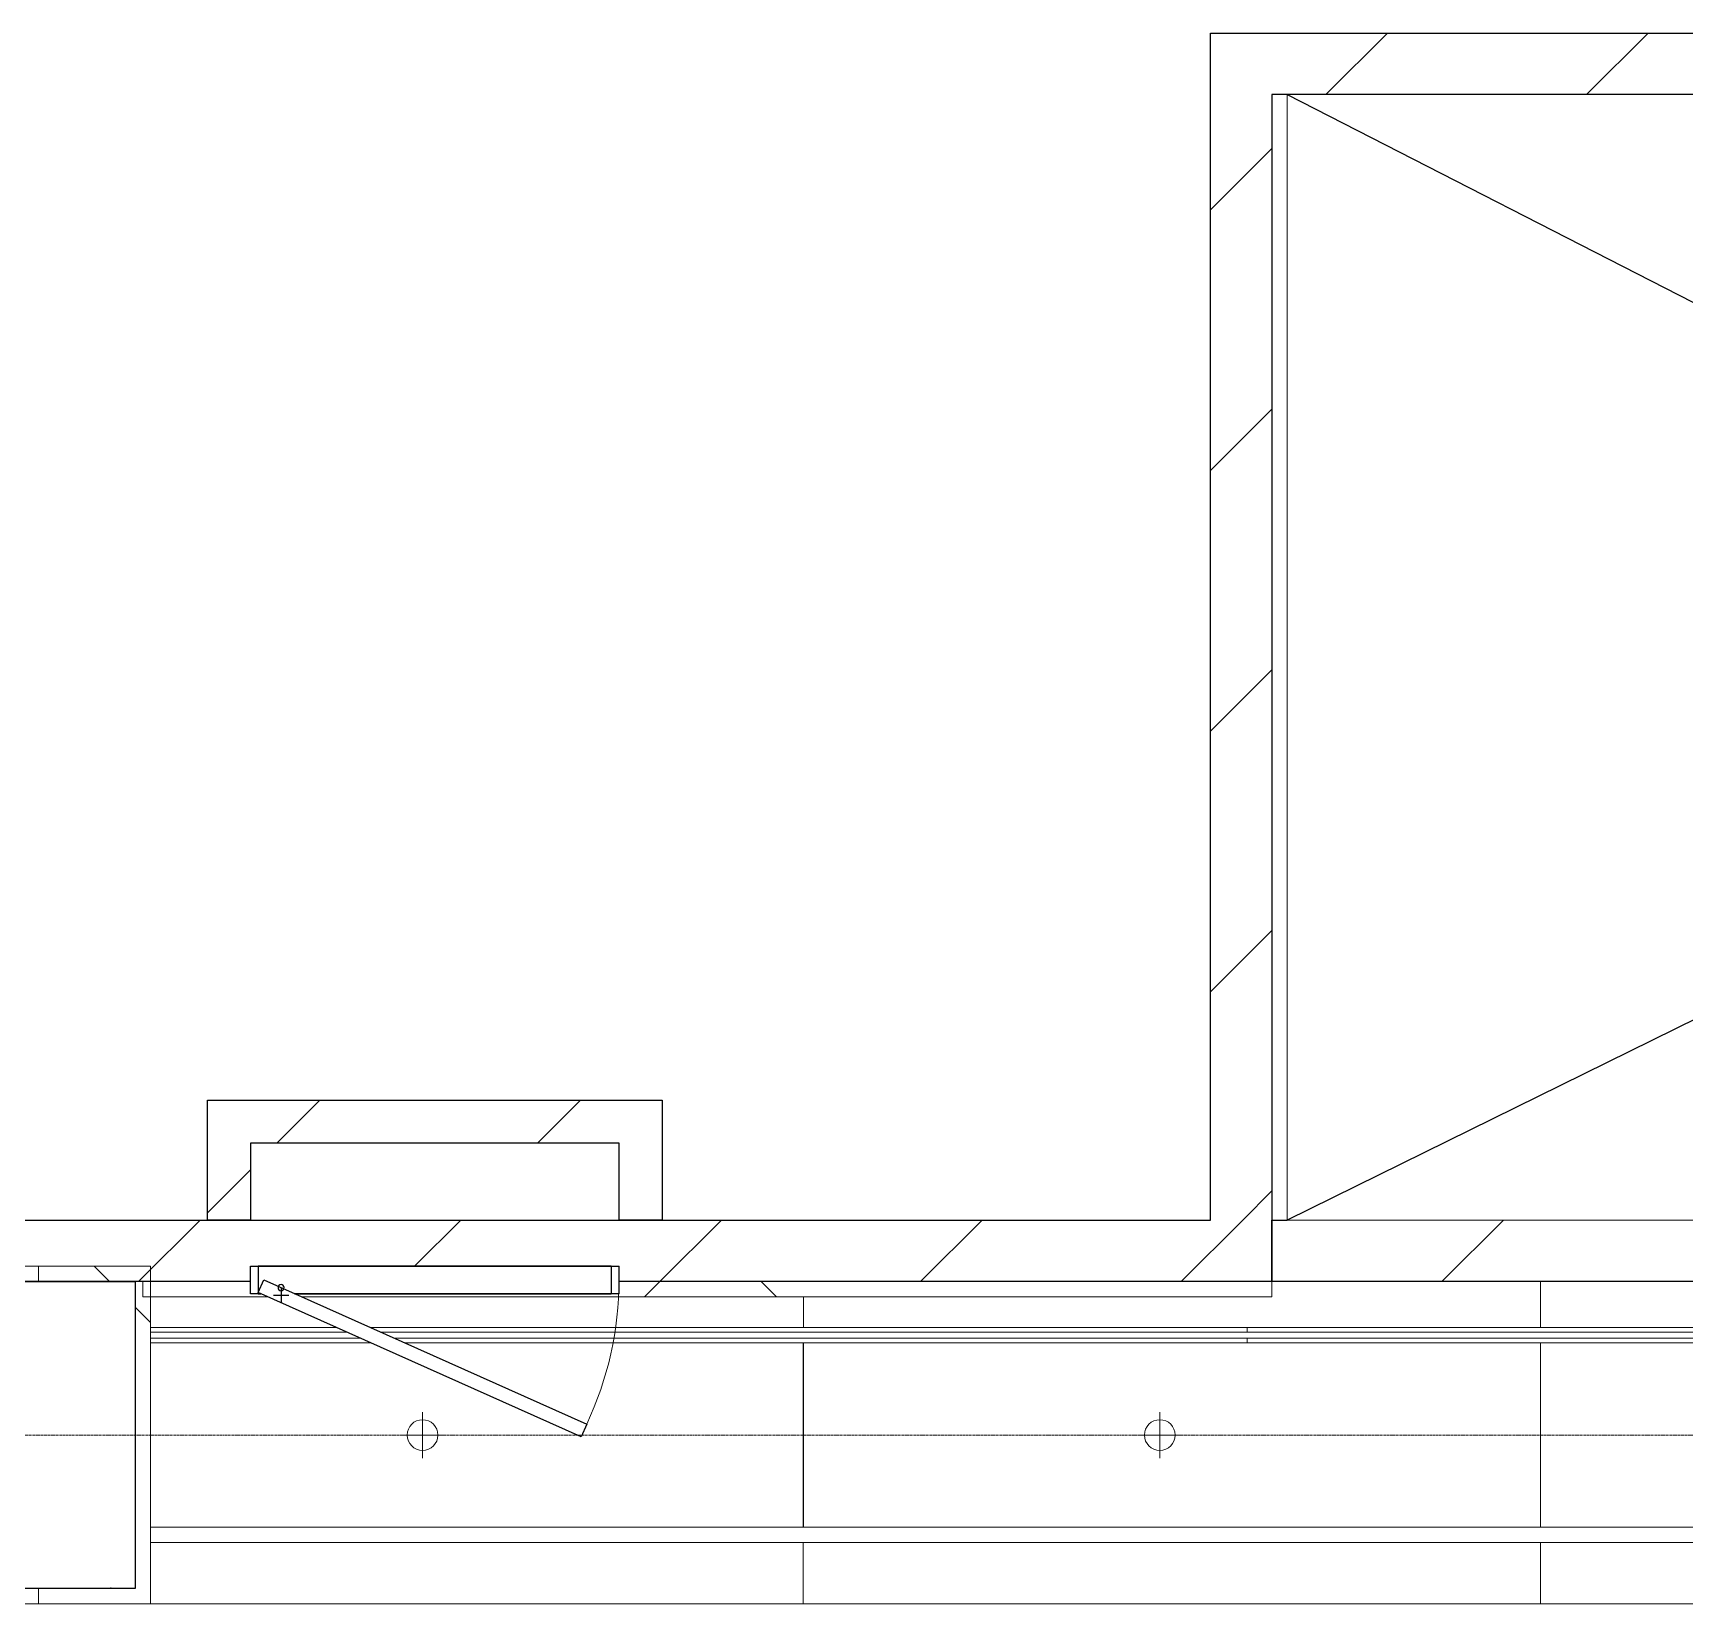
# Model space of a CAD drawing. Header units: millimetres. Extents: x -962357 to -591296, y -195428 to 59420.
# Drawn here: x -846488 to -841110, y 3030 to 8145 of the extents above; entities that cross this region are included whole.
import ezdxf

# ---------------------------------------------------------------- set-up
doc = ezdxf.new("R2010")
doc.units = ezdxf.units.MM
doc.linetypes.add('DPA_Grid _ Level 100', pattern=[10, 5.5, -1.6, 1.3, -1.6])
for name, color, linetype, lineweight in [('_ _ A-DETL-OPENING', 1, 'Continuous', 25), ('A-COLS', 5, 'Continuous', 25), ('A-COLS-E', 1, 'Continuous', 9), ('A-DETL', 1, 'Continuous', 25), ('A-DETL-GENF', 2, 'Continuous', 9), ('A-DOOR', 3, 'Continuous', 25), ('A-DOOR-E', 2, 'Continuous', 25), ('A-DOOR-OPNG', 2, 'Continuous', 9), ('A-FLOR-E', 2, 'Continuous', 9), ('A-GLAZ-CURT', 2, 'Continuous', 9), ('A-WALL', 5, 'Continuous', 9), ('A-WALL-FNSH', 2, 'Continuous', 9), ('A-WALL-PATT', 1, 'Continuous', 9), ('E-LITE-EQPM', 2, 'Continuous', 9), ('I-WALL-E', 2, 'Continuous', 9), ('S-GRID', 251, 'Continuous', 9), ('WALL-E', 2, 'Continuous', 9)]:
    doc.layers.add(name, color=color, linetype=linetype, lineweight=lineweight)
pattern_1 = [(45, (2.4, 1), (-424.26407, 424.26407), [])]
pattern_2 = [(45, (2.4, 1), (-1060.6602, 1060.6602), []), (135, (2.4, 1), (-1060.6602, -1060.6602), [])]

# ---------------------------------------------------------------- blocks, each defined once
blk = doc.blocks.new('System Panel - DPA-AR_Metal Ceiling Rectangular Panel-V30-4180-01 LOWER PLATFORM LEVEL - REFLECTED CEILING PLAN')
at = {"layer": 'A-GLAZ-CURT'}
for p, q in [((-846107.3, 4029), (-846107.3, 3929)), ((-846107.3, 3929), (-846107.3, 4029)), ((-843982.3, 3929), (-843982.3, 4029)), ((-843982.3, 4029), (-843982.3, 3929)), ((-846107.3, 3929), (-845502.5, 3929)), ((-845502.5, 3929), (-846107.3, 3929)), ((-845392.2, 3929), (-843982.3, 3929)), ((-843982.3, 3929), (-845392.2, 3929))]:
    blk.add_line(p, q, dxfattribs=at)
blk = doc.blocks.new('System Panel - DPA-AR_Metal Ceiling Rectangular Panel-V31-4180-01 LOWER PLATFORM LEVEL - REFLECTED CEILING PLAN')
at = {"layer": 'A-GLAZ-CURT'}
for p, q in [((-841582.3, 3929), (-841582.3, 4079)), ((-841582.3, 4079), (-841582.3, 3929)), ((-843982.3, 4029), (-843982.3, 3929)), ((-843982.3, 3929), (-843982.3, 4029)), ((-843982.3, 3929), (-841582.3, 3929)), ((-841582.3, 3929), (-843982.3, 3929))]:
    blk.add_line(p, q, dxfattribs=at)
blk = doc.blocks.new('System Panel - DPA-AR_Metal Ceiling Rectangular Panel-V32-4180-01 LOWER PLATFORM LEVEL - REFLECTED CEILING PLAN')
at = {"layer": 'A-GLAZ-CURT'}
for p, q in [((-839182.3, 4129), (-839448.9, 4129)), ((-839448.9, 4129), (-839182.3, 4129)), ((-839182.3, 3929), (-839182.3, 4129)), ((-839182.3, 4129), (-839182.3, 3929)), ((-841582.3, 4079), (-841582.3, 3929)), ((-841582.3, 3929), (-841582.3, 4079)), ((-841582.3, 3929), (-839182.3, 3929)), ((-839182.3, 3929), (-841582.3, 3929))]:
    blk.add_line(p, q, dxfattribs=at)
blk = doc.blocks.new('System Panel - DPA-AR_Metal Ceiling Rectangular Panel-V23-4180-01 LOWER PLATFORM LEVEL - REFLECTED CEILING PLAN')
at = {"layer": 'A-GLAZ-CURT'}
for p, q in [((-814257.4, 4129), (-816382.4, 4129)), ((-816382.4, 4129), (-816382.4, 3929)), ((-816382.4, 3929), (-816382.4, 4129)), ((-816382.4, 4129), (-814257.4, 4129)), ((-814257.4, 3929), (-814257.4, 4129)), ((-814257.4, 4129), (-814257.4, 3929)), ((-816382.4, 3929), (-814257.4, 3929)), ((-814257.4, 3929), (-816382.4, 3929))]:
    blk.add_line(p, q, dxfattribs=at)
blk = doc.blocks.new('System Panel - DPA-AR_Metal Ceiling Rectangular Panel-13139259-4180-01 LOWER PLATFORM LEVEL - REFLECTED CEILING PLAN')
at = {"layer": 'A-GLAZ-CURT'}
for p, q in [((-741107.4, 4129), (-743507.4, 4129)), ((-743507.4, 4129), (-743507.4, 3929)), ((-743507.4, 3929), (-743507.4, 4129)), ((-743507.4, 4129), (-741107.4, 4129)), ((-741107.4, 3929), (-741107.4, 4129)), ((-741107.4, 4129), (-741107.4, 3929)), ((-743507.4, 3929), (-741107.4, 3929)), ((-741107.4, 3929), (-743507.4, 3929))]:
    blk.add_line(p, q, dxfattribs=at)
blk = doc.blocks.new('System Panel - DPA-AR_Metal Ceiling Rectangular Panel-V35-4180-01 LOWER PLATFORM LEVEL - REFLECTED CEILING PLAN')
at = {"layer": 'A-GLAZ-CURT'}
for p, q in [((-845390.6, 3879), (-846107.3, 3879)), ((-846107.3, 3879), (-846107.3, 3279)), ((-846107.3, 3279), (-846107.3, 3879)), ((-846107.3, 3879), (-845390.6, 3879)), ((-843982.3, 3879), (-845280.3, 3879)), ((-845280.3, 3879), (-843982.3, 3879)), ((-843982.3, 3279), (-843982.3, 3879)), ((-843982.3, 3879), (-843982.3, 3279)), ((-846107.3, 3279), (-843982.3, 3279)), ((-843982.3, 3279), (-846107.3, 3279))]:
    blk.add_line(p, q, dxfattribs=at)
blk = doc.blocks.new('System Panel - DPA-AR_Metal Ceiling Rectangular Panel-13139299-4180-01 LOWER PLATFORM LEVEL - REFLECTED CEILING PLAN')
at = {"layer": 'A-GLAZ-CURT'}
for p, q in [((-818782.4, 3879), (-821182.4, 3879)), ((-821182.4, 3879), (-821182.4, 3279)), ((-821182.4, 3279), (-821182.4, 3879)), ((-821182.4, 3879), (-818782.4, 3879)), ((-818782.4, 3279), (-818782.4, 3879)), ((-818782.4, 3879), (-818782.4, 3279)), ((-821182.4, 3279), (-818782.4, 3279)), ((-818782.4, 3279), (-821182.4, 3279))]:
    blk.add_line(p, q, dxfattribs=at)
blk = doc.blocks.new('*U403')
at = {"layer": 'A-GLAZ-CURT'}
for name, p in [('System Panel - DPA-AR_Metal Ceiling Rectangular Panel-V32-4180-01 LOWER PLATFORM LEVEL - REFLECTED CEILING PLAN', (744682.4, -3579)), ('System Panel - DPA-AR_Metal Ceiling Rectangular Panel-V31-4180-01 LOWER PLATFORM LEVEL - REFLECTED CEILING PLAN', (744682.4, -3579)), ('System Panel - DPA-AR_Metal Ceiling Rectangular Panel-V30-4180-01 LOWER PLATFORM LEVEL - REFLECTED CEILING PLAN', (744682.4, -3579)), ('System Panel - DPA-AR_Metal Ceiling Rectangular Panel-V35-4180-01 LOWER PLATFORM LEVEL - REFLECTED CEILING PLAN', (744682.4, -3579)), ('System Panel - DPA-AR_Metal Ceiling Rectangular Panel-13139299-4180-01 LOWER PLATFORM LEVEL - REFLECTED CEILING PLAN', (721882.4, -3579)), ('System Panel - DPA-AR_Metal Ceiling Rectangular Panel-13139299-4180-01 LOWER PLATFORM LEVEL - REFLECTED CEILING PLAN', (724282.4, -3579)), ('System Panel - DPA-AR_Metal Ceiling Rectangular Panel-V23-4180-01 LOWER PLATFORM LEVEL - REFLECTED CEILING PLAN', (714957.4, -4479)), ('System Panel - DPA-AR_Metal Ceiling Rectangular Panel-13139259-4180-01 LOWER PLATFORM LEVEL - REFLECTED CEILING PLAN', (644207.4, -4479)), ('System Panel - DPA-AR_Metal Ceiling Rectangular Panel-13139259-4180-01 LOWER PLATFORM LEVEL - REFLECTED CEILING PLAN', (646607.4, -4479))]:
    blk.add_blockref(name, p, dxfattribs=at)
blk = doc.blocks.new('DPA_AC-SG-PI - A2_1200x2000 mm-12150596-4180-01 LOWER PLATFORM LEVEL - REFLECTED CEILING PLAN')
at = {"layer": 'A-DOOR', "lineweight": 9}
for p, q in [((-575, 75), (-600, 75)), ((-600, 75), (-600, -15)), ((-575, -15), (-575, 75)), ((575, 75), (575, -15)), ((600, 75), (575, 75)), ((600, -15), (600, 75)), ((-600, -15), (-575, -15)), ((575, -15), (600, -15))]:
    blk.add_line(p, q, dxfattribs=at)
at = {"layer": 'A-DOOR'}
for p, q in [((-500, 5), (-500, -45)), ((-525, -20), (-475, -20))]:
    blk.add_line(p, q, dxfattribs=at)
for start, end in [(0, 180), (180, 0)]:
    blk.add_arc((-500, 5), 10, start, end, dxfattribs=at)
at = {"layer": 'A-DOOR-E'}
for p, q in [((-600, 75), (600, 75)), ((-600, -15), (-600, 75)), ((-575, 75), (-575, -15)), ((575, 75), (-575, 75)), ((575, 75), (575, -15)), ((600, -15), (600, 75)), ((-575, -11.1), (-556.6, 30)), ((-556.6, 30), (494.9, -439.9)), ((-566.3, -15), (-600, -15)), ((476.5, -480.9), (-575, -11.1)), ((-575, -15), (-566.3, -15)), ((-456, -15), (575, -15)), ((600, -15), (-456, -15)), ((494.9, -439.9), (476.5, -480.9))]:
    blk.add_line(p, q, dxfattribs=at)
at = {"layer": 'A-DOOR-OPNG'}
blk.add_arc((-500, 30.2), 1100, 334.7442, 0, dxfattribs=at)
blk = doc.blocks.new('LGF_DL_SAA_LowPower_DL1a - LGF_DL_SAA_LowPower_DL1a-8832329-4180-01 LOWER PLATFORM LEVEL - REFLECTED CEILING PLAN')
at = {"layer": 'A-DETL-GENF'}
for p, q in [((0, 75), (0, -75)), ((72.5, 0), (-72.5, 0))]:
    blk.add_line(p, q, dxfattribs=at)
blk.add_circle((0, 0), 50, dxfattribs=at)
blk = doc.blocks.new('C-1-PP19-AR-4180-01-B_20250908-040939_EXDOWNLIGHT')
at = {"layer": 'A-DOOR-E'}
blk.add_blockref('DPA_AC-SG-PI - A2_1200x2000 mm-12150596-4180-01 LOWER PLATFORM LEVEL - REFLECTED CEILING PLAN', (-100500, 475), dxfattribs=at)
at = {"layer": 'E-LITE-EQPM', "extrusion": (0, 0, -1), "rotation": 180}
for p in [(100539.5, 0), (98139.5, 0)]:
    blk.add_blockref('LGF_DL_SAA_LowPower_DL1a - LGF_DL_SAA_LowPower_DL1a-8832329-4180-01 LOWER PLATFORM LEVEL - REFLECTED CEILING PLAN', p, dxfattribs=at)

msp = doc.modelspace()

# ---------------------------------------------------------------- hatches: boundary and pattern name
at = {"layer": 'A-COLS-E'}
h = msp.add_hatch(dxfattribs=at)
h.set_pattern_fill('FP_1', color=256, style=0, pattern_type=2)
h.set_pattern_definition([(50, (2.4, 1), (3643.682, -318.781), [381, -4191]), (355, (2.4, 1), (-704.856, 3821.136), [304.8, -3352.8]), (100.451, (306, -25.6), (2938.852, 3502.332), [323.8, -3561.801]), (46.184, (2.4, 1017), (5421.581, -840.856), [571.5, -6286.5]), (96.636, (454, 947), (4748.05, 4948.55), [485.7, -5342.702]), (351.184, (2.4, 1017), (4748.1, 4948.506), [457.2, -5029.2]), (21, (510.4, 763), (3032.288, -2045.304), [381, -4191]), (326, (510.4, 763), (1236.042, 3683.762), [304.8, -3352.8]), (71.451, (763, 592.5), (4268.343, 1638.425), [323.8, -3561.801]), (37.5, (2.4, 1), (61.772, 1691.1008), [167.64, -3144.52, 167.64, -3235.96, -3365.5]), (37.5, (2.4, 1), (61.772, 1691.1008), [-6715.76, 167.64, -3197.86]), (7.5, (2.4, 1), (1336.3933, 2003.6115), [167.64, -1772.92, 167.64, -3068.32, -1282.7]), (7.5, (2.4, 1), (1336.3933, 2003.6115), [-5176.52, 167.64, -1115.06]), (327.5, (-1130.5, 1), (2711.8178, -114.5786), [167.64, -1102.36, 167.64, -3794.76, -5257.8]), (327.5, (-1130.5, 1), (2711.8178, -114.5786), [-5232.4, 167.64, -5090.16]), (317.5, (-1638.5, 1), (2962.5856, 508.5334), [167.64, -1483.36, 167.64, -2463.8, -3733.8]), (317.5, (-1638.5, 1), (2962.5856, 508.5334), [-4282.44, 167.64, -3566.16])])
h.paths.add_polyline_path([(-846155, 3080), (-846155, 4080), (-848405, 4080), (-848405, 3080), (-847705.3, 3080)])
at = {"layer": 'A-WALL-PATT'}
h = msp.add_hatch(dxfattribs=at)
h.set_pattern_fill('FP_2', color=256, style=0, pattern_type=2)
h.set_pattern_definition(pattern_1)
h.paths.add_polyline_path([(-814005, 7945), (-814005, 8145), (-842655, 8145), (-842655, 7945), (-814105, 7945)])
h = msp.add_hatch(dxfattribs=at)
h.set_pattern_fill('FP_2', color=256, style=0, pattern_type=2)
h.set_pattern_definition(pattern_1)
h.paths.add_polyline_path([(-842455, 4280), (-842455, 7945), (-842655, 7945), (-842655, 4280)])
h = msp.add_hatch(dxfattribs=at)
h.set_pattern_fill('FP_2', color=256, style=0, pattern_type=2)
h.set_pattern_definition(pattern_1)
h.paths.add_polyline_path([(-845920, 4280), (-845780, 4280), (-845780, 4670), (-845920, 4670)])
h = msp.add_hatch(dxfattribs=at)
h.set_pattern_fill('FP_2', color=256, style=0, pattern_type=2)
h.set_pattern_definition(pattern_1)
h.paths.add_polyline_path([(-845780, 4530), (-844580, 4530), (-844580, 4670), (-845780, 4670)])
h = msp.add_hatch(dxfattribs=at)
h.set_pattern_fill('FP_2', color=256, style=0, pattern_type=2)
h.set_pattern_definition(pattern_1)
h.paths.add_polyline_path([(-842455, 4080), (-842455, 4280), (-852380, 4280), (-852380, 4080), (-845780, 4080), (-845780, 4130), (-844580, 4130), (-844580, 4080), (-843347, 4080)])
h = msp.add_hatch(dxfattribs=at)
h.set_pattern_fill('FP_2', color=256, style=0, pattern_type=2)
h.set_pattern_definition(pattern_1)
h.paths.add_polyline_path([(-839446.6, 4080), (-839446.6, 4080), (-839446.6, 4279.8), (-842455, 4280), (-842455, 4080), (-841894.2, 4080)])
h = msp.add_hatch(dxfattribs=at)
h.set_pattern_fill('FP_3', color=256, style=0, pattern_type=2)
h.set_pattern_definition(pattern_2)
h.paths.add_polyline_path([(-846470, 4080), (-846155, 4080), (-846155, 4130), (-846470, 4130)])
h.paths.add_polyline_path([(-848405.1, 4080), (-848090, 4080), (-848090, 4130), (-848405.1, 4130)])
h = msp.add_hatch(dxfattribs=at)
h.set_pattern_fill('FP_3', color=256, style=0, pattern_type=2)
h.set_pattern_definition(pattern_2)
h.paths.add_polyline_path([(-846155, 3080), (-846105, 3080), (-846105, 4130), (-846155, 4130), (-846155, 4067.1)])
h = msp.add_hatch(dxfattribs=at)
h.set_pattern_fill('FP_3', color=256, style=0, pattern_type=2)
h.set_pattern_definition(pattern_2)
h.paths.add_polyline_path([(-845755, 4030), (-845728.7, 4032.1), (-845755, 4040), (-845780, 4040), (-845780, 4080), (-846129.9, 4080), (-846129.9, 4030), (-845780, 4030)])
h.paths.add_polyline_path([(-845613.7, 4030), (-842455, 4030), (-842455, 4080), (-844580, 4080), (-844580, 4040), (-845627.8, 4036.3)])

# ---------------------------------------------------------------- linework, layer by layer
at = {"layer": '_ _ A-DETL-OPENING'}
for p, q in [((-842405, 7945), (-834958.3, 4130)), ((-834968.9, 7945), (-842405, 4279.8))]:
    msp.add_line(p, q, dxfattribs=at)
at = {"layer": 'A-COLS'}
for p, q in [((-848405, 4080), (-846155, 4080)), ((-846155, 4080), (-846155, 3080)), ((-846155, 3080), (-848405, 3080))]:
    msp.add_line(p, q, dxfattribs=at)
at = {"layer": 'A-DETL', "lineweight": 9}
for p, q in [((-834958.3, 7945), (-842405.1, 7945)), ((-842405.1, 7945), (-842405.1, 4279.8)), ((-842405.1, 4279.8), (-839446.6, 4279.8))]:
    msp.add_line(p, q, dxfattribs=at)
at = {"layer": 'A-FLOR-E'}
for p, q in [((-842454.9, 7945), (-834843.7, 7945)), ((-845920, 4280), (-845920, 4670)), ((-845920, 4670), (-844440, 4670)), ((-844440, 4670), (-845920, 4670)), ((-845920, 4670), (-845920, 4280)), ((-844440, 4670), (-844440, 4280)), ((-844440, 4280), (-844440, 4670)), ((-844440, 4280), (-845920, 4280)), ((-845920, 4280), (-844440, 4280))]:
    msp.add_line(p, q, dxfattribs=at)
at = {"layer": 'A-WALL', "color": 7, "lineweight": 25}
for p, q in [((-842655, 7945), (-842655, 8145)), ((-842655, 8145), (-826880, 8145)), ((-842655, 4280), (-842655, 7945)), ((-835810.3, 7945), (-842455, 7945)), ((-842455, 7945), (-842455, 4280)), ((-845920, 4280), (-845920, 4670)), ((-845920, 4670), (-845780, 4670)), ((-845780, 4670), (-844580, 4670)), ((-844580, 4670), (-844440, 4670)), ((-844440, 4670), (-844440, 4280)), ((-845780, 4530), (-845780, 4280)), ((-844580, 4530), (-845780, 4530)), ((-844580, 4280), (-844580, 4530)), ((-852380, 4280), (-845780, 4280)), ((-845780, 4280), (-845920, 4280)), ((-845780, 4280), (-844580, 4280)), ((-844580, 4280), (-842655, 4280)), ((-844440, 4280), (-844580, 4280)), ((-842455, 4280), (-842455, 4080)), ((-842455, 4280), (-842405.1, 4280)), ((-842455, 4080), (-842455, 4280)), ((-845780, 4080), (-852180, 4080)), ((-842455, 4080), (-844580, 4080)), ((-839446.6, 4080), (-842455, 4080))]:
    msp.add_line(p, q, dxfattribs=at)
at = {"layer": 'A-WALL'}
for p, q in [((-846470, 3030), (-846470, 3080)), ((-846470, 3080), (-846470, 3030))]:
    msp.add_line(p, q, dxfattribs=at)
at = {"layer": 'A-WALL-FNSH', "color": 250}
for p, q in [((-848090, 4130), (-846470, 4130)), ((-846470, 4130), (-846155, 4130)), ((-846470, 4080), (-846470, 4130)), ((-846470, 4130), (-846470, 4080)), ((-846155, 4130), (-846105, 4130)), ((-846105, 4130), (-846105, 3080)), ((-846470, 4080), (-848090, 4080)), ((-846155, 4080), (-846470, 4080)), ((-846155, 3080), (-846155, 4080)), ((-846129.9, 4030), (-846129.9, 4080)), ((-846129.9, 4080), (-845780, 4080)), ((-844580, 4080), (-842455, 4080)), ((-842455, 4080), (-842455, 4030)), ((-845780, 4030), (-846129.9, 4030)), ((-845724, 4030), (-845780, 4030)), ((-844580, 4030), (-845613.7, 4030)), ((-842455, 4030), (-844580, 4030)), ((-848090, 3080), (-846470, 3080)), ((-846470, 3080), (-846155, 3080)), ((-846105, 3080), (-846105, 3030)), ((-846105, 3030), (-846470, 3030))]:
    msp.add_line(p, q, dxfattribs=at)
at = {"layer": 'I-WALL-E'}
for p, q in [((-842455, 4130), (-842455, 7945)), ((-842455, 7945), (-842455, 4130)), ((-842455, 7945), (-842405, 7945)), ((-842405, 7945), (-842455, 7945)), ((-842454.9, 7945), (-842405, 7945)), ((-842405, 7945), (-842454.9, 7945)), ((-840039.6, 7945), (-842424.9, 7945)), ((-842424.9, 7945), (-840231.3, 7945)), ((-842405, 7945), (-840251.9, 7945)), ((-839946.4, 7945), (-842405, 7945)), ((-845466.6, 3915), (-846105, 3915)), ((-846105, 3915), (-845466.6, 3915)), ((-846105, 3895), (-846105, 3915)), ((-845421.8, 3895), (-846105, 3895)), ((-846105, 3895), (-845421.8, 3895)), ((-837055.1, 3915), (-845356.3, 3915)), ((-845356.3, 3915), (-842535.3, 3915)), ((-842535.3, 3895), (-845311.5, 3895)), ((-845311.5, 3895), (-837055.1, 3895))]:
    msp.add_line(p, q, dxfattribs=at)
at = {"layer": 'S-GRID', "linetype": 'DPA_Grid _ Level 100'}
msp.add_line((-602984.2, 3580), (-957857, 3580), dxfattribs=at)
at = {"layer": 'WALL-E'}
for p, q in [((-842455, 7945), (-842455, 4130)), ((-842405, 7945), (-842455, 7945)), ((-842455, 7895), (-842455, 7945)), ((-840251.9, 7945), (-842455, 7945)), ((-842454.9, 7945), (-842405, 7945)), ((-842454.9, 7945), (-834843.7, 7945)), ((-835585.3, 7945), (-842454.9, 7945)), ((-842454.9, 7945), (-834843.7, 7945)), ((-840231.3, 7945), (-842454.9, 7945)), ((-848090, 4080), (-846470, 4080)), ((-842535.3, 3915), (-842535.3, 3930)), ((-842535.3, 3880), (-842535.3, 3895)), ((-842535.3, 3880), (-837055.1, 3880)), ((-846470, 3080), (-848090, 3080)), ((-848090, 3030), (-846470, 3030))]:
    msp.add_line(p, q, dxfattribs=at)

# ---------------------------------------------------------------- block references
for name in ['C-1-PP19-AR-4180-01-B_20250908-040939_EXDOWNLIGHT', '*U403']:
    msp.add_blockref(name, (-744680, 3580))

doc.saveas('drawing.dxf')
